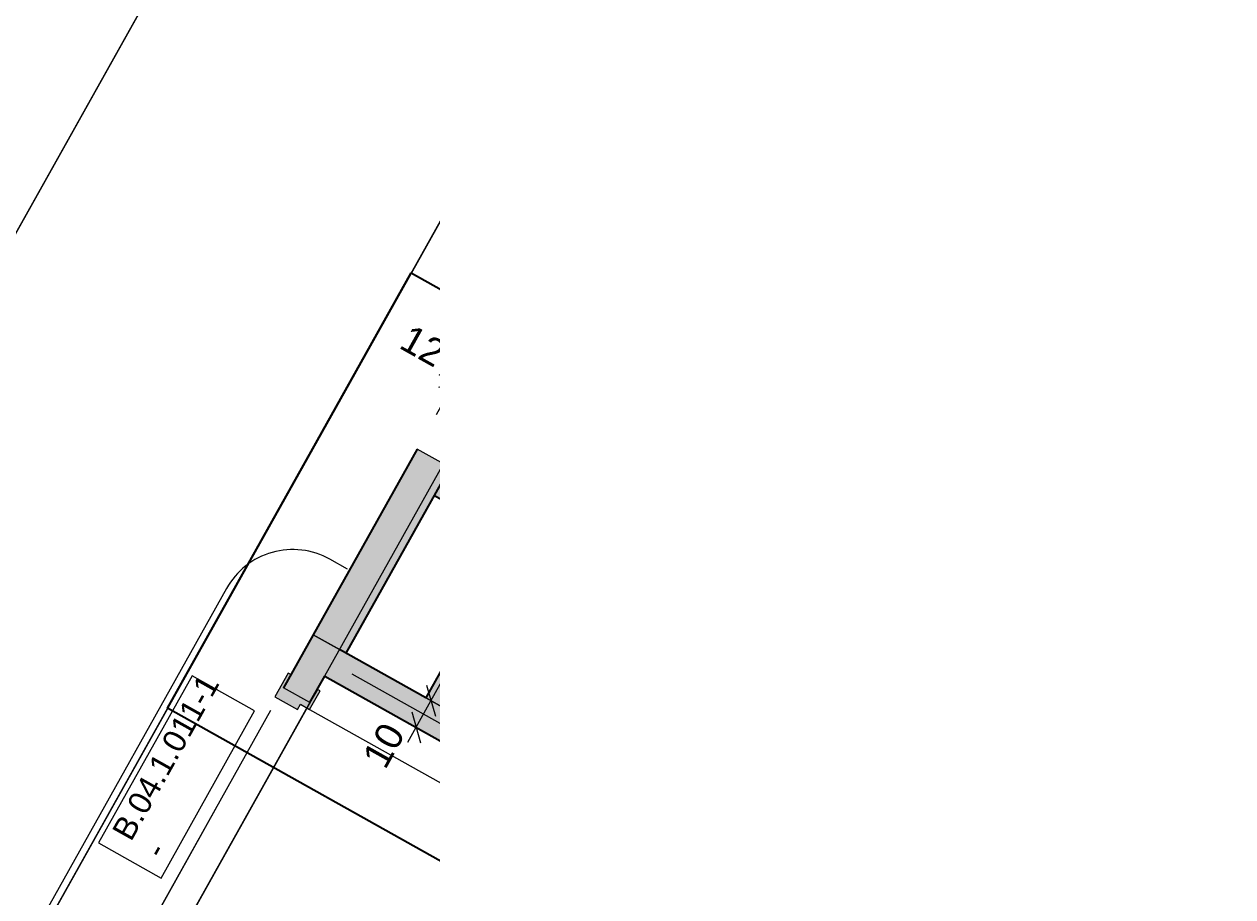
# Model space of a CAD drawing. Header units: metres. Extents: x -36 to 59, y 39 to 183.
# Drawn here: x -5.058 to -1.079, y 132.029 to 134.9 of the extents above; entities that cross this region are included whole.
import ezdxf

# ---------------------------------------------------------------- set-up
doc = ezdxf.new("R2010")
doc.units = ezdxf.units.M
doc.header["$MEASUREMENT"] = 0
for name, pattern in [('ACAD_ISO10W100', [0.18, 0.12, -0.03, 0, -0.03]), ('Strich-Doppel-Punktlinie', [0.006, 0.004, -0.0005, 0.00025, -0.0005, 0.00025, -0.0005]), ('Strichlinie-über-Schnitt', [0.0023, 0.0008, -0.0015]), ('Strichpunktlinie', [0.006703, 0.003528, -0.001764, 0, -0.001411]), ('Wipeout_Contour', [1, 0, -1])]:
    doc.linetypes.add(name, pattern=pattern)
for name, color, linetype in [('00  Raster', 7, 'Continuous'), ('10  Fassade_Deckschraffur', 7, 'Continuous'), ('20  Boden Aufbauten', 7, 'Continuous'), ('20  Decke Abhangdecke', 7, 'Continuous'), ('20  Möbel', 7, 'Continuous'), ('20  Möbel Sanitär', 7, 'Continuous'), ('20  Möbel Sanitär_Deckschraffur', 7, 'Continuous'), ('20  Möbel_Deckschraffur', 7, 'Continuous'), ('20  Wand Leichtbau', 7, 'Continuous'), ('20  Wand Leichtbau_Schnittschraffur', 7, 'Continuous'), ('20  Wand Leichtbau_Tür', 7, 'Continuous'), ('40  Bemaßung 1_ 50 AUSBAU', 7, 'Continuous'), ('40 Text Ausbau 1_50', 7, 'Continuous'), ('EPS-SUD-Text', 7, 'Continuous'), ('Neubau_20  Boden Aufbauten', 7, 'Continuous'), ('Neubau_20  Decke Abhangdecke', 7, 'Continuous'), ('Neubau_20  Wand Leichtbau', 7, 'Continuous'), ('Neubau_20  Wand Leichtbau_Schnittschraffur', 7, 'Continuous'), ('Neubau_40 Text Ausbau 1_50', 7, 'Continuous')]:
    doc.layers.add(name, color=color, linetype=linetype)
doc.styles.add('ERSTELLTER_STIL_1', font='')
doc.styles.get('ERSTELLTER_STIL_1').set_extended_font_data('Arial')
doc.linetypes.add('Blase', pattern='A,0,[1,HMA-ARC-5-MB-WP-04-B5-0101-04-V-BTB - Grundriss 4. OG MB1.Shx,S=0.000316342,R=0,X=-5.10382e-06,Y=0.000971569],-0.03967,0', length=0.03967)

msp = doc.modelspace()

# ---------------------------------------------------------------- linework, layer by layer
at = {"layer": 'Neubau_20  Boden Aufbauten', "color": 7, "linetype": 'Continuous', "lineweight": 13, "ltscale": 1000, "flags": 128}
for points in [[(-8.3577, 128.9862), (-8.096, 128.8395), (7.1144, 155.9862), (4.0389, 157.7094), (4.6255, 158.7563), (1.6945, 160.3985), (1.6556, 160.3291), (1.3067, 160.5246), (1.3908, 160.6747), (1.1415, 160.8144), (-12.0312, 137.3031), (-11.7825, 137.1637), (-11.7642, 137.1964), (-5.6705, 133.7822)], [(-7.0247, 128.2966), (-6.6757, 128.1011), (-3.6769, 133.4532), (-3.6551, 133.441), (-2.0726, 136.2653), (-2.0944, 136.2776), (-2.0333, 136.3866), (2.6602, 133.7568), (2.6418, 133.7241), (2.9123, 133.5726), (2.9307, 133.6053), (2.9777, 133.6893), (11.1047, 148.1939), (8.9193, 149.4184), (8.626, 148.8949), (5.7733, 150.4933), (9.0226, 156.2925), (8.7478, 156.4465), (-2.4434, 136.4731), (-4.0259, 133.6487)]]:
    msp.add_lwpolyline(points, close=True, dxfattribs=at)
at = {"layer": 'Neubau_20  Boden Aufbauten', "color": 253, "linetype": 'Continuous', "lineweight": 18, "ltscale": 1000, "true_color": 0x9f9f9f, "flags": 128}
msp.add_lwpolyline([(-2.0813, 139.5743), (-13.3275, 119.5028), (-12.2806, 118.9162), (8.7478, 156.4465), (7.7009, 157.0331), (7.4392, 157.1797), (6.8527, 156.1329), (7.1144, 155.9862)], close=True, dxfattribs=at)

# ---------------------------------------------------------------- next in the draw order: wipeouts: each hides what was drawn before it
at = {"color": 254, "linetype": 'Wipeout_Contour', "lineweight": 0, "ltscale": 578.896248}
msp.add_wipeout([(1.5068, 161.8649), (-18.3925, 126.3498), (-18.2219, 126.2542), (1.6769, 161.7686)], dxfattribs=at).dxf.layer = '10  Fassade_Deckschraffur'

# ---------------------------------------------------------------- next in the draw order: wipeouts: each hides what was drawn before it
at = {"color": 254, "linetype": 'Wipeout_Contour', "lineweight": 0, "ltscale": 579.75037}
msp.add_wipeout([(1.2236, 162.0253), (-18.6764, 126.5088), (-18.6188, 126.4766), (1.2811, 161.9927)], dxfattribs=at).dxf.layer = '10  Fassade_Deckschraffur'

# ---------------------------------------------------------------- next in the draw order: wipeouts: each hides what was drawn before it
at = {"color": 254, "linetype": 'Wipeout_Contour', "lineweight": 0, "ltscale": 579.478914}
msp.add_wipeout([(-18.4602, 126.3877), (1.4393, 161.9032), (1.2811, 161.9927), (-18.6188, 126.4766)], dxfattribs=at).dxf.layer = '10  Fassade_Deckschraffur'

# ---------------------------------------------------------------- next in the draw order: wipeouts: each hides what was drawn before it
at = {"color": 254, "linetype": 'Wipeout_Contour', "lineweight": 0, "ltscale": 579.276268}
msp.add_wipeout([(1.4393, 161.9032), (-18.4602, 126.3877), (-18.4575, 126.3862), (1.4419, 161.9017)], dxfattribs=at).dxf.layer = '10  Fassade_Deckschraffur'

# ---------------------------------------------------------------- next in the draw order: wipeouts: each hides what was drawn before it
at = {"color": 254, "linetype": 'Wipeout_Contour', "lineweight": 0, "ltscale": 579.199343}
msp.add_wipeout([(1.4446, 161.9001), (-18.4548, 126.3847), (-18.4016, 126.3549), (1.4977, 161.8701)], dxfattribs=at).dxf.layer = '10  Fassade_Deckschraffur'

# ---------------------------------------------------------------- next in the draw order: wipeouts: each hides what was drawn before it
at = {"color": 254, "linetype": 'Wipeout_Contour', "lineweight": 0, "ltscale": 579.127053}
msp.add_wipeout([(-18.3972, 126.3524), (1.5021, 161.8676), (1.4977, 161.8701), (-18.4016, 126.3549)], dxfattribs=at).dxf.layer = '10  Fassade_Deckschraffur'

# ---------------------------------------------------------------- next in the draw order: wipeouts: each hides what was drawn before it
at = {"color": 254, "linetype": 'Wipeout_Contour', "lineweight": 0, "ltscale": 579.115676}
msp.add_wipeout([(1.5021, 161.8676), (-18.3972, 126.3524), (-18.3925, 126.3498), (1.5068, 161.8649)], dxfattribs=at).dxf.layer = '10  Fassade_Deckschraffur'

# ---------------------------------------------------------------- next in the draw order: hatches: boundary and pattern name
at = {"layer": '20  Möbel Sanitär_Deckschraffur', "linetype": 'Continuous', "lineweight": 0, "true_color": 0xffffff}
msp.add_hatch(color=7, dxfattribs=at).paths.add_polyline_path([(-0.7275, 131.8006), (-1.2509, 132.0939), (-1.5442, 131.5704), (-1.0207, 131.2772)])
at = {"layer": '20  Möbel_Deckschraffur', "linetype": 'Continuous', "lineweight": 0, "true_color": 0xffffff}
for points in [[(-1.0653, 134.8954), (-1.0907, 134.8453), (-1.1141, 134.7922), (-1.1313, 134.7478), (-1.1328, 134.741), (-1.1335, 134.7347), (-1.133, 134.7285), (-1.1322, 134.7259), (-1.1311, 134.7234), (-1.1295, 134.7212), (-1.1276, 134.7192), (-1.1254, 134.7176), (-1.123, 134.7164), (-1.1203, 134.7156), (-1.0306, 134.7172), (-1.0355, 134.7467), (-1.035, 134.7767), (-1.0289, 134.8061), (-1.0175, 134.834), (-0.9585, 134.9392), (-0.9407, 134.9634), (-0.9188, 134.984), (-0.8936, 135.0002), (-0.8658, 135.0114), (-0.9112, 135.0887), (-0.9133, 135.0906), (-0.9156, 135.092), (-0.9181, 135.093), (-0.9208, 135.0937), (-0.9235, 135.0938), (-0.9263, 135.0935), (-0.9289, 135.0928), (-0.9344, 135.0899), (-0.9394, 135.0861), (-0.9445, 135.0813), (-0.9733, 135.0434), (-1.0064, 134.9957), (-1.0359, 134.9479)], [(-3.2138, 133.1937), (-3.5071, 132.6703), (-3.1145, 132.4503), (-2.8212, 132.9737)], [(-2.8212, 132.9737), (-3.1145, 132.4503), (-2.5911, 132.157), (-2.2978, 132.6804)], [(-2.2978, 132.6804), (-2.5911, 132.157), (-1.5442, 131.5704), (-1.2509, 132.0939)]]:
    msp.add_hatch(color=7, dxfattribs=at).paths.add_polyline_path(points)
at = {"layer": '20  Wand Leichtbau_Schnittschraffur', "linetype": 'Continuous', "lineweight": 18}
for points in [[(-4.1552, 132.8041), (-4.068, 132.7553), (-4.1063, 132.8914)], [(-4.068, 132.7553), (-4.0191, 132.8425), (-4.1063, 132.8914)], [(-4.068, 132.7553), (0.8305, 130.0106), (0.8794, 130.0979), (-4.0191, 132.8425)], [(-4.1552, 132.8041), (-4.2041, 132.7169), (-4.1168, 132.668), (-4.068, 132.7553)]]:
    msp.add_hatch(color=9, dxfattribs=at).paths.add_polyline_path(points)
at = {"layer": '20  Wand Leichtbau_Schnittschraffur', "linetype": 'Continuous', "lineweight": 0, "true_color": 0xffffff}
msp.add_hatch(color=7, dxfattribs=at).paths.add_polyline_path([(-4.2323, 132.6869), (-4.1582, 132.6454), (-4.1484, 132.6628), (-4.1179, 132.6457), (-4.0837, 132.7068), (-4.0924, 132.7116), (-4.1168, 132.668), (-4.2041, 132.7169), (-4.1796, 132.7605), (-4.1884, 132.7654)])
at = {"layer": 'Neubau_20  Wand Leichtbau_Schnittschraffur', "linetype": 'Continuous', "lineweight": 18}
for points in [[(-3.9973, 132.8303), (-3.6551, 133.441), (-3.7641, 133.5021), (-4.1063, 132.8914)], [(-3.3934, 133.2943), (-3.6551, 133.441), (-3.7064, 133.3494), (-3.4447, 133.2027)], [(-3.3934, 133.2943), (-3.4447, 133.2027), (-3.3018, 133.243)], [(-3.4447, 133.2027), (-3.3531, 133.1514), (-3.3018, 133.243)], [(-3.4447, 133.2027), (-3.7355, 132.6836), (-3.6439, 132.6323), (-3.3531, 133.1514)]]:
    msp.add_hatch(color=9, dxfattribs=at).paths.add_polyline_path(points)
at = {"layer": 'Neubau_40 Text Ausbau 1_50', "linetype": 'Continuous', "lineweight": 0, "true_color": 0x000000}
for points in [[(-1.4983, 134.7797, -0.414214), (-1.1281, 134.5723), (-1.2095, 134.861)], [(-1.3355, 134.2022, -0.414214), (-1.7056, 134.4095), (-1.6243, 134.1208)]]:
    msp.add_hatch(color=18, dxfattribs=at).paths.add_polyline_path(points)

# ---------------------------------------------------------------- next in the draw order: linework, layer by layer
at = {"layer": '00  Raster', "color": 7, "linetype": 'Strichpunktlinie', "lineweight": 13, "ltscale": 1000}
msp.add_line((5.0352, 127.7121), (-14.6736, 138.755), dxfattribs=at)
at = {"layer": '20  Boden Aufbauten', "color": 7, "linetype": 'Continuous', "lineweight": 13, "ltscale": 1000, "flags": 128}
msp.add_lwpolyline([(-6.6757, 128.1011), (-1.7772, 125.3564), (-0.28, 128.0286), (-1.1524, 128.5174), (-0.9813, 128.8227), (-0.1089, 128.3339), (0.8305, 130.0106), (-4.068, 132.7553)], close=True, dxfattribs=at)
at = {"layer": '20  Decke Abhangdecke', "color": 7, "linetype": 'Strichlinie-über-Schnitt', "lineweight": 13, "ltscale": 1000, "flags": 128}
msp.add_lwpolyline([(-3.086, 138.3949), (-0.3976, 143.1931), (7.3866, 157.0858), (8.5469, 156.4357), (8.9569, 156.206), (5.7529, 150.4876), (4.5186, 148.2848), (4.4575, 148.1757), (-4.1308, 132.8478), (-4.1552, 132.8041), (-6.6594, 128.3347), (-8.2298, 129.2145)], close=True, dxfattribs=at)
at = {"layer": '20  Decke Abhangdecke', "color": 7, "linetype": 'Continuous', "lineweight": 13, "ltscale": 1000, "flags": 128}
msp.add_lwpolyline([(-3.9938, 130.0234), (-3.7827, 130.4003), (-3.7338, 130.4876), (-3.821, 130.5364), (-4.9551, 131.1719), (-4.068, 132.7553), (-1.7997, 131.4844), (-2.8492, 129.6114), (-2.947, 129.4369)], close=True, dxfattribs=at)
at = {"layer": '20  Möbel', "color": 7, "linetype": 'Continuous', "lineweight": 35, "ltscale": 1000}
for p, q in [((-3.2138, 133.1937), (-3.5071, 132.6703)), ((-3.2138, 133.1937), (-2.8212, 132.9737)), ((-2.8212, 132.9737), (-3.1145, 132.4503)), ((-3.5071, 132.6703), (-3.1145, 132.4503)), ((-2.2978, 132.6804), (-2.5911, 132.157)), ((-2.2978, 132.6804), (-1.2509, 132.0939)), ((-2.5911, 132.157), (-1.5442, 131.5704)), ((-1.2509, 132.0939), (-1.5442, 131.5704))]:
    msp.add_line(p, q, dxfattribs=at)
at = {"layer": '20  Möbel', "color": 7, "linetype": 'ACAD_ISO10W100', "lineweight": 13, "ltscale": 1000}
for p, q in [((-3.1145, 132.4503), (-2.8212, 132.9737)), ((-2.8212, 132.9737), (-2.2978, 132.6804)), ((-2.2978, 132.6804), (-2.5911, 132.157)), ((-2.667, 132.6352), (-2.7648, 132.4607)), ((-2.743, 132.6442), (-2.6888, 132.4517)), ((-2.8122, 132.5208), (-2.6197, 132.575)), ((-2.8031, 132.5968), (-2.6287, 132.499)), ((-2.5911, 132.157), (-3.1145, 132.4503))]:
    msp.add_line(p, q, dxfattribs=at)
at = {"layer": '20  Möbel', "color": 7, "linetype": 'Continuous', "lineweight": 13, "ltscale": 1000, "flags": 128}
msp.add_lwpolyline([(-1.0653, 134.8954), (-1.0907, 134.8453), (-1.1141, 134.7922), (-1.1313, 134.7478), (-1.1328, 134.741), (-1.1335, 134.7347), (-1.133, 134.7285), (-1.1322, 134.7259), (-1.1311, 134.7234), (-1.1295, 134.7212), (-1.1276, 134.7192), (-1.1254, 134.7176), (-1.123, 134.7164), (-1.1203, 134.7156), (-1.0306, 134.7172)], dxfattribs=at)
at = {"layer": '20  Möbel Sanitär', "color": 7, "linetype": 'Continuous', "lineweight": 35, "ltscale": 1000}
for p, q in [((-1.2509, 132.0939), (-1.5442, 131.5704)), ((-0.7275, 131.8006), (-1.2509, 132.0939))]:
    msp.add_line(p, q, dxfattribs=at)
at = {"layer": '20  Wand Leichtbau', "color": 7, "linetype": 'Continuous', "lineweight": 13, "ltscale": 1000}
msp.add_line((-4.1168, 132.668), (-4.2041, 132.7169), dxfattribs=at)
at = {"layer": '20  Wand Leichtbau', "color": 7, "linetype": 'Strichlinie-über-Schnitt', "lineweight": 18, "ltscale": 1000, "flags": 128}
msp.add_lwpolyline([(-5.6705, 133.7822), (-3.0615, 138.4386)], dxfattribs=at)
at = {"layer": '20  Wand Leichtbau', "color": 7, "linetype": 'Continuous', "lineweight": 25, "ltscale": 1000, "flags": 128}
for points in [[(-4.1063, 132.8914), (-4.2041, 132.7169)], [(-3.7355, 132.6836), (-4.0191, 132.8425)], [(-4.1168, 132.668), (-4.068, 132.7553)], [(-4.068, 132.7553), (-1.7997, 131.4844)], [(0.8794, 130.0979), (-3.6439, 132.6323)]]:
    msp.add_lwpolyline(points, dxfattribs=at)
at = {"layer": '20  Wand Leichtbau', "color": 7, "linetype": 'Continuous', "lineweight": 13, "ltscale": 1000, "flags": 128}
msp.add_lwpolyline([(-4.1063, 132.8914), (-4.0191, 132.8425)], dxfattribs=at)
msp.add_lwpolyline([(-4.607, 132.0909), (-4.2991, 132.6406), (-4.5047, 132.7558), (-4.8127, 132.2062)], close=True, dxfattribs=at)
at = {"layer": '20  Wand Leichtbau_Tür', "color": 7, "linetype": 'Continuous', "lineweight": 18, "ltscale": 1000}
for p, q in [((-4.1884, 132.7654), (-4.2323, 132.6869)), ((-4.2041, 132.7169), (-4.1796, 132.7605)), ((-4.1796, 132.7605), (-4.1884, 132.7654)), ((-4.1168, 132.668), (-4.2041, 132.7169)), ((-4.1179, 132.6457), (-4.0837, 132.7068)), ((-4.0924, 132.7116), (-4.1168, 132.668)), ((-4.0837, 132.7068), (-4.0924, 132.7116)), ((-4.2323, 132.6869), (-4.1582, 132.6454)), ((-4.1582, 132.6454), (-4.1484, 132.6628)), ((-4.1484, 132.6628), (-4.1179, 132.6457)), ((-4.1179, 132.6457), (-3.3807, 132.2327))]:
    msp.add_line(p, q, dxfattribs=at)
at = {"layer": '20  Wand Leichtbau_Tür', "color": 7, "linetype": 'Strichlinie-über-Schnitt', "lineweight": 13, "ltscale": 1000}
for p, q in [((-4.6367, 131.9448), (-4.2041, 132.7169)), ((-4.5494, 131.896), (-4.1168, 132.668))]:
    msp.add_line(p, q, dxfattribs=at)
at = {"layer": '20  Wand Leichtbau_Tür', "color": 7, "linetype": 'Continuous', "lineweight": 13, "ltscale": 1000}
msp.add_line((-4.1168, 132.668), (-4.2041, 132.7169), dxfattribs=at)
msp.add_line((-4.1168, 132.668), (-4.2041, 132.7169), dxfattribs=at)
msp.add_arc((-4.1179, 132.6457), 0.845, 240.738, 330.738, dxfattribs=at)
at = {"layer": '40  Bemaßung 1_ 50 AUSBAU', "color": 7, "linetype": 'Continuous', "lineweight": 13, "ltscale": 1000}
for p, q in [((-2.2781, 131.8671), (0.337, 136.5344)), ((-2.5564, 134.7482), (-1.7938, 136.1091)), ((-2.495, 134.7138), (-2.6177, 134.7826)), ((-2.5707, 134.7992), (-2.542, 134.6972)), ((-3.3763, 133.2848), (-2.5564, 134.7482)), ((-3.1448, 134.6074), (-3.0761, 134.7301)), ((-3.0594, 134.6832), (-3.1615, 134.6544)), ((-3.1595, 134.6963), (-3.1104, 134.6688)), ((-3.1104, 134.6688), (-3.0014, 134.6077)), ((-3.0357, 134.5463), (-2.967, 134.669)), ((-2.9503, 134.6221), (-3.0524, 134.5933)), ((-3.0014, 134.6077), (1.4827, 132.0952)), ((-3.6083, 133.7802), (-3.677, 133.6575)), ((-3.5916, 133.7333), (-3.6937, 133.7045)), ((-3.6427, 133.7189), (-3.6917, 133.7464)), ((-3.5336, 133.6578), (-3.6427, 133.7189)), ((-3.4993, 133.7191), (-3.568, 133.5964)), ((-3.5847, 133.6434), (-3.4826, 133.6722)), ((-3.2719, 133.5111), (-3.5336, 133.6578)), ((-3.2375, 133.5725), (-3.3063, 133.4498)), ((-3.3229, 133.4967), (-3.2209, 133.5255)), ((-3.1803, 133.4598), (-3.2719, 133.5111)), ((-3.1459, 133.5211), (-3.2147, 133.3985)), ((-3.2313, 133.4454), (-3.1293, 133.4742)), ((-3.1312, 133.4323), (-3.1803, 133.4598)), ((-3.3907, 133.3358), (-3.3619, 133.2337)), ((-3.315, 133.2504), (-3.4377, 133.3191)), ((-3.7185, 132.6741), (-3.3763, 133.2848)), ((-3.6571, 132.6397), (-3.7798, 132.7085)), ((-3.7329, 132.7251), (-3.7041, 132.623)), ((-3.7674, 132.5869), (-3.7185, 132.6741)), ((-3.706, 132.5525), (-3.8287, 132.6212)), ((-3.7818, 132.6379), (-3.753, 132.5358)), ((-3.7949, 132.5378), (-3.7674, 132.5869))]:
    msp.add_line(p, q, dxfattribs=at)
at = {"layer": 'EPS-SUD-Text', "color": 251, "linetype": 'Strich-Doppel-Punktlinie', "lineweight": 18, "ltscale": 1000, "true_color": 0x5f5f5f}
for p, q in [((1.2414, 130.174), (-4.0513, 133.1396)), ((-4.3917, 133.0436), (-7.0256, 128.3367))]:
    msp.add_line(p, q, dxfattribs=at)
msp.add_arc((-4.1735, 132.9215), 0.25, 60.738, 150.7691, dxfattribs=at)
at = {"layer": 'Neubau_20  Boden Aufbauten', "color": 7, "linetype": 'Continuous', "lineweight": 13, "ltscale": 1000, "flags": 128}
msp.add_lwpolyline([(-2.0726, 136.2653), (-3.9973, 132.8303), (0.9449, 130.0612), (2.8696, 133.4962), (2.8879, 133.5289), (2.6174, 133.6805), (2.5991, 133.6478)], close=True, dxfattribs=at)
at = {"layer": 'Neubau_20  Decke Abhangdecke', "color": 7, "linetype": 'Continuous', "lineweight": 13, "ltscale": 1000, "flags": 128}
msp.add_lwpolyline([(-2.0726, 136.2653), (-3.9973, 132.8303), (0.6744, 130.2127), (0.862, 130.1076), (2.805, 133.5754), (2.6174, 133.6805), (2.5991, 133.6478)], close=True, dxfattribs=at)
at = {"layer": 'Neubau_20  Wand Leichtbau', "color": 7, "linetype": 'Strichlinie-über-Schnitt', "lineweight": 18, "ltscale": 1000, "flags": 128}
for points in [[(-2.1856, 136.3194), (-3.7641, 133.5021)], [(-3.6551, 133.441), (-2.0765, 136.2583)], [(-3.6551, 133.441), (-3.7641, 133.5021)]]:
    msp.add_lwpolyline(points, dxfattribs=at)
at = {"layer": 'Neubau_20  Wand Leichtbau', "color": 7, "linetype": 'Continuous', "lineweight": 25, "ltscale": 1000, "flags": 128}
for points in [[(-3.7641, 133.5021), (-4.1063, 132.8914)], [(-3.9973, 132.8303), (-3.6551, 133.441)], [(-3.3018, 133.243), (-3.6551, 133.441)], [(-3.7064, 133.3494), (-3.4447, 133.2027)], [(-3.4447, 133.2027), (-3.7355, 132.6836)], [(-3.6439, 132.6323), (-3.3531, 133.1514)]]:
    msp.add_lwpolyline(points, dxfattribs=at)
at = {"layer": 'Neubau_20  Wand Leichtbau', "color": 7, "linetype": 'Continuous', "lineweight": 13, "ltscale": 1000, "flags": 128}
for points in [[(-3.6551, 133.441), (-3.7641, 133.5021)], [(-3.7064, 133.3494), (-3.6551, 133.441)], [(-3.3018, 133.243), (-3.3531, 133.1514)], [(-3.9973, 132.8303), (-4.1063, 132.8914)]]:
    msp.add_lwpolyline(points, dxfattribs=at)
at = {"layer": 'Neubau_40 Text Ausbau 1_50', "color": 7, "linetype": 'Continuous', "lineweight": 13, "ltscale": 1000}
for p, q in [((-1.4983, 134.7797), (-1.2095, 134.861)), ((-1.2095, 134.861), (-1.1281, 134.5723)), ((-1.5635, 134.2292), (-1.2702, 134.7526)), ((-1.6243, 134.1208), (-1.7056, 134.4095)), ((-1.3355, 134.2022), (-1.6243, 134.1208))]:
    msp.add_line(p, q, dxfattribs=at)
at = {"layer": 'Neubau_40 Text Ausbau 1_50', "color": 181, "linetype": 'Blase', "lineweight": 25, "ltscale": 1000, "true_color": 0xa851ff, "flags": 128}
msp.add_lwpolyline([(-3.7832, 134.0818), (-2.7378, 133.496), (-3.5402, 132.064), (-4.5856, 132.6498)], close=True, dxfattribs=at)
at = {"layer": 'Neubau_40 Text Ausbau 1_50', "color": 7, "linetype": 'Continuous', "lineweight": 13, "ltscale": 1000}
for start, end in [(105.738, 195.738), (15.738, 105.738), (285.738, 15.738), (195.738, 285.738)]:
    msp.add_arc((-1.4169, 134.4909), 0.3, start, end, dxfattribs=at)
for p in [(-1.4983, 134.7797), (-1.1281, 134.5723), (-1.7056, 134.4095), (-1.3355, 134.2022)]:
    msp.add_point(p, dxfattribs=at)

# ---------------------------------------------------------------- next in the draw order: texts
at = {"layer": '20  Wand Leichtbau', "color": 7, "linetype": 'Continuous', "lineweight": 18, "char_height": 0.075, "attachment_point": 1, "rotation": 60.738, "style": 'ERSTELLTER_STIL_1'}
for s, insert in [('\\A1;{\\pql;\\pt0;\\fArial|b0|i0|c0|p38;B.04.1.011-1}', (-4.7714, 132.2447)), ('\\A1;{\\pql;\\pt0;\\fArial|b0|i0|c0|p38;-}', (-4.6686, 132.1871))]:
    msp.add_mtext(s, dxfattribs=dict(at, insert=insert))
at = {"layer": '40  Bemaßung 1_ 50 AUSBAU', "color": 7, "linetype": 'Continuous', "lineweight": 13, "char_height": 0.09, "attachment_point": 7, "rotation": 330.738, "style": 'ERSTELLTER_STIL_1'}
for s, insert in [('\\A1;{\\pql;\\fArial|b0|i0|c0|p38;12\\fArial|b0|i0|c0|p38;\\A1{\\H.66x;\\S5^  ;}}', (-3.3084, 134.7638)), ('\\A1;{\\pql;\\fArial|b0|i0|c0|p38;12\\fArial|b0|i0|c0|p38;\\A1{\\H.66x;\\S5^  ;}}', (-3.8406, 133.8139)), ('\\A1;{\\pql;\\fArial|b0|i0|c0|p38;10\\fArial|b0|i0|c0|p38;\\A1{\\H.66x;\\S5^  ;}}', (-3.1546, 133.429))]:
    msp.add_mtext(s, dxfattribs=dict(at, insert=insert))
at = {"layer": '40  Bemaßung 1_ 50 AUSBAU', "color": 7, "linetype": 'Continuous', "lineweight": 13, "char_height": 0.09, "attachment_point": 7, "style": 'ERSTELLTER_STIL_1'}
for s, insert, width, rotation in [('\\A1;{\\pql;\\fArial|b0|i0|c0|p38;5,35}', (-1.0448, 134.1051), 0.239452, 60.738), ('\\A1;{\\pql;\\fArial|b0|i0|c0|p38;1,68}', (-3.0406, 133.9208), 0.239452, 60.738), ('\\A1;{\\pql;\\fArial|b0|i0|c0|p38;30}', (-3.4535, 133.6335), 0.136595, 330.738), ('\\A1;{\\pql;\\fArial|b0|i0|c0|p38;70}', (-3.5965, 132.9286), 0.136595, 60.738), ('\\A1;{\\pql;\\fArial|b0|i0|c0|p38;10}', (-3.8682, 132.4438), 0.136595, 60.738)]:
    msp.add_mtext(s, dxfattribs=dict(at, insert=insert, width=width, rotation=rotation))
at = {"layer": '40 Text Ausbau 1_50', "color": 7, "linetype": 'Continuous', "lineweight": 13, "char_height": 0.1016, "attachment_point": 4, "rotation": 60.738, "style": 'ERSTELLTER_STIL_1'}
for s, insert in [('\\A1;{\\pql;\\fArial|b0|i0|c0|p38;AD-06a}', (-1.6287, 134.3396)), ('\\A1;{\\pql;\\fArial|b0|i0|c0|p38;BA-22a}', (-1.4237, 134.2291)), ('\\A1;{\\pql;\\fArial|b0|i0|c0|p38;2}', (-1.7001, 133.9973))]:
    msp.add_mtext(s, dxfattribs=dict(at, insert=insert))

# ---------------------------------------------------------------- next in the draw order: wipeouts: each hides what was drawn before it
at = {"color": 254, "linetype": 'Wipeout_Contour', "lineweight": 0, "ltscale": 527.861844}
msp.add_wipeout([(-3.6892, 113.2219), (26.507, 113.2219), (26.507, 147.9667), (-3.6892, 147.9667)], dxfattribs=at)

doc.saveas('drawing.dxf')
